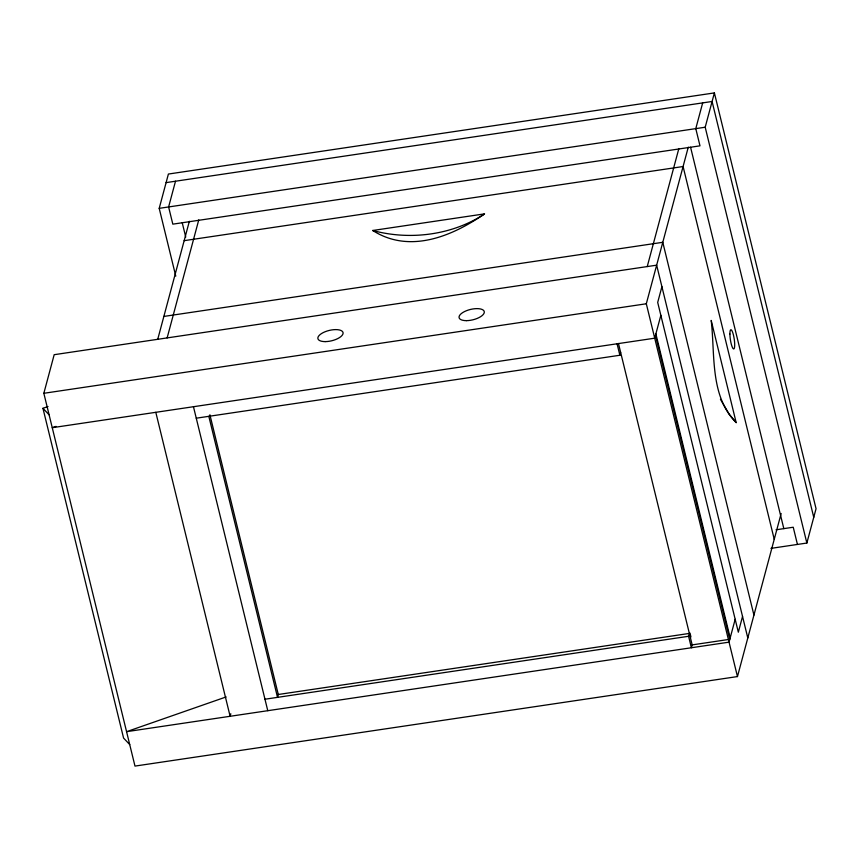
<?xml version="1.0" encoding="UTF-8"?>
<svg xmlns="http://www.w3.org/2000/svg" width="859" height="859" viewBox="0 0 859 859"><rect width="100%" height="100%" fill="white"/><g stroke="black" fill="none" stroke-linecap="round" stroke-linejoin="round"><path stroke-width="1.29" d="M781.153 513.499L737.462 676.57L134.981 766.088L43.841 393.293L54.181 354.692L656.652 265.173L747.802 637.969M175.773 276.136L159.205 208.35L168.396 174.044L714.387 92.912L816.05 508.721L806.859 543.038L770.952 548.375M175.504 181.217L168.611 206.955L172.82 224.156L699.988 145.837L695.779 128.625L702.673 102.897M157.734 339.305L189.356 221.289M167.14 337.909L198.762 219.893M230.803 713.743L230.126 716.288L155.801 412.32M196.26 418.193L619.876 355.25L620.638 352.394M647.235 266.569L678.857 148.553M737.462 676.57L646.312 303.775L688.274 147.157M661.913 286.681L657.693 302.411L738.332 632.192L742.541 616.461M806.859 543.038L705.196 127.229L714.387 92.912M660.85 315.317L654.719 338.188L52.249 427.696L56.028 426.386M618.459 343.471L692.161 644.894L691.388 647.75L688.585 636.283L689.347 633.427L277.65 694.587M735.175 619.285L729.044 642.156L126.574 731.675L226.164 696.928M483.789 214.471C451.587 235.302 409.528 240.499 372.72 230.491L484.562 213.87C452.178 236.289 409.668 254.092 372.72 230.491M129.73 744.57L123.578 738.074L42.95 408.304L48.007 406.532M166.098 182.613L712.09 101.491L813.752 517.301M159.205 208.35L705.196 127.229M184.159 240.66L683.088 166.528L774.238 539.323M163.854 316.434L662.783 242.302L753.934 615.098M43.841 393.293L646.312 303.775M776.021 529.788L793.233 527.233L797.442 544.434M264.969 699.226L688.585 636.283M691.366 645.012L728.507 639.493M736.174 422.617C709.695 396.203 715.193 354.402 711.188 320.407L736.174 422.617L729.151 414.113L720.433 399.285M42.95 408.304L49.092 414.8M690.572 147.233L783.827 528.629M655.868 333.893L730.193 637.872M655.492 335.332L729.806 639.3M690.002 633.072L690.947 636.97M617.073 343.783L619.876 355.25M182.237 222.76L185.737 237.073M209.897 414.768L278.284 694.501L277.521 697.358L208.812 416.325M193.458 406.726L267.772 710.694M729.903 334.033A9.717 1.943 81.5 0 0 733.543 348.937A9.717 1.943 81.5 0 0 733.446 335.053A9.717 1.943 81.5 0 0 729.903 334.033M466.33 320.643A12.949 5.326 -13.7 0 0 484.261 311.613A12.949 5.326 -13.7 0 0 464.408 311.624A12.949 5.326 -13.7 0 0 466.33 320.643M325.121 341.614A12.949 5.326 -13.7 0 0 343.052 332.594A12.949 5.326 -13.7 0 0 323.199 332.605A12.949 5.326 -13.7 0 0 325.121 341.614"/></g></svg>
